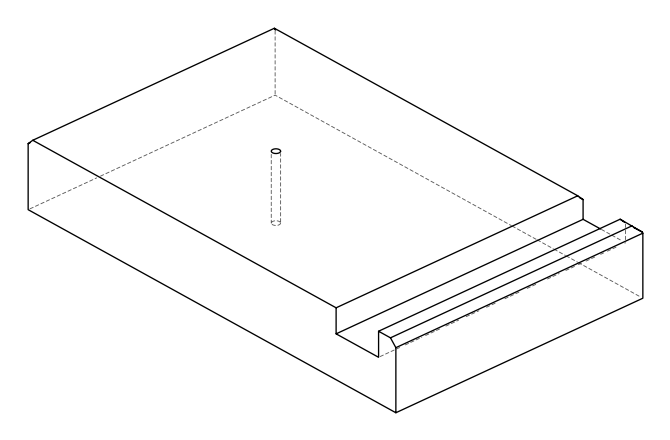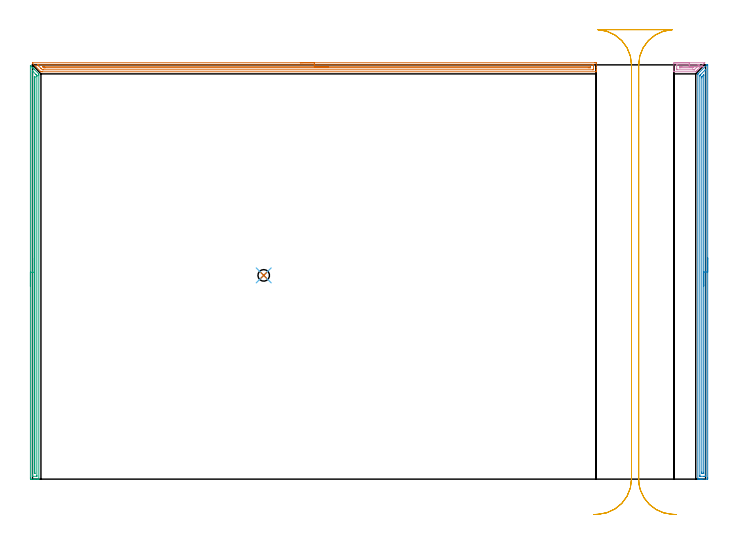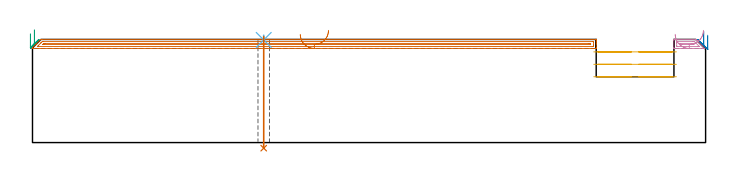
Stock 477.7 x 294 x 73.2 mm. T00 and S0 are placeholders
(PLAN: 7 operations, 3 tool changes, 30.3 min)
(1 AREA_MILL | FG_CHAMFER_SURFACE | UGT0205_001 | 9.7 min | 8277 mm3)
(2 AREA_MILL_1 | FG_CHAMFER_SURFACE_1 | UGT0205_001 | 7.18 min | 7204 mm3)
(3 AREA_MILL_2 | FG_CHAMFER_SURFACE_2 | UGT0205_001 | 7.13 min | 5215 mm3)
(4 AREA_MILL_3 | FG_CHAMFER_SURFACE_3 | UGT0205_001 | 0.62 min | 443 mm3)
(5 MILL_RECTANGULAR_SLOT | SLOT_RECTANGULAR | UGT0201_020 | Follow Part, ap 12.5, ae 75% | 5.31 min | 429285 mm3)
(6 SPOT_DRILL | STEP1HOLE | NXT0321_9005460120000 | 0.03 min | 93 mm3)
(7 DRILL_THROUGH_HOLE_INTO_CENTER | STEP1HOLE | UGT0301_477 | 0.32 min | 3899 mm3)
(TOOL UGT0205_001 | Chamfer Mill 20 x 3 x 45 deg. | D20 FL50 Z2)
(TOOL UGT0201_020 | End mill 50 mm | D50 FL50 Z4)
(TOOL NXT0321_9005460120000 | NC Spot Drill, 142deg, 12mm, Carbide, Uncoated | D12 PA142 FL30 Z2)
(TOOL UGT0301_477 | Carbide Drill 8.2 mm | D8.2 PA118 FL75 Z2)
(OP 1 AREA_MILL)
G17 G21 G94 G90
T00 M6
G54
G17 G0 G90 X190.05 Y295.5 S1061 M3
G43 Z83.2 H0
Z76.8
G94 G1 X190.088 Z75.928 F250.
X190.202 Z75.063
X190.391 Z74.212
X190.653 Z73.38
X190.987 Z72.574
X191.39 Z71.8
X191.859 Z71.064
X192.39 Z70.372
X192.979 Z69.729
X193.622 Z69.14
X194.314 Z68.608
X195.05 Z68.14
X195.824 Z67.737
X196.63 Z67.403
X197.462 Z67.141
X198.314 Z66.952
X199.178 Z66.838
X200.05 Z66.8
X398.928
X399.469 Y295.498 Z66.802
X400.004 Y295.494 Z66.804
X400.092 Y295.491 Z66.806
X400.1 Y294.963 Z67.334
Y292.3 Z69.995
Y290.889 Z71.407
Y290.525 Z71.77
Y289.796 Z72.504
Y289.541 Z72.759
Y289.138 Z73.153
X400.091 Y289.103 Z73.188
X399.917 Y289.1 Z73.2
X6.89
X6. Y289.103 Z73.196
X5.996 Y289.104
X2.619 Y292.48 Z69.818
X0.136 Y294.963 Z67.335
X0.015 Y295.084 Z67.214
X0.008 Y295.092 Z67.205
X0.001 Y295.382 Z66.913
X0.003 Y295.492 Z66.806
X0.05 Y295.495 Z66.805
X0.184 Y295.5 Z66.8
X200.05
Y294.086 Z68.214
X397.681 Y294.085 Z68.215
X398.09 Y294.075 Z68.225
X398.097 Y293.662 Z68.638
X398.099 Y293.188 Z69.112
X398.1 Y292.772 Z69.528
X398.097 Y290.999 Z71.301
X398.09 Y290.525 Z71.775
X397.691 Y290.515 Z71.785
X397.681 Y290.514 Z71.786
X7.795
X7.037 Y290.525 Z71.775
X6.891 Y290.664 Z71.636
X6.138 Y291.412 Z70.888
X5.996 Y291.553 Z70.747
X4.208 Y293.343 Z68.957
X3.487 Y294.075 Z68.225
X4.197 Y294.086 Z68.214
X200.05
Y292.672 Z69.628
X395.892 Y292.671 Z69.629
X396.017 Y292.669 Z69.631
X396.061 Y292.667 Z69.633
X396.081 Y292.665 Z69.635
X396.09 Y292.642 Z69.658
X396.094 Y292.506 Z69.794
X396.095 Y292.3 Z70.
X396.091 Y292.103 Z70.197
X396.07 Y291.935 Z70.365
X395.892 Y291.933 Z70.367
X395.371 Y291.93 Z70.37
X394.998 Y291.929 Z70.371
X394.478 Y291.928 Z70.372
X9.053 Y291.929 Z70.371
X8.679 Y291.93 Z70.37
X8.155 Y291.933 Z70.367
X8.115 Y291.935 Z70.365
X8.057 Y291.955 Z70.345
X7.874 Y292.128 Z70.172
X7.785 Y292.215 Z70.085
X7.699 Y292.3 Z70.
X7.615 Y292.385 Z69.915
X7.454 Y292.552 Z69.748
X7.352 Y292.66 Z69.64
X7.351 Y292.666 Z69.634
X7.358 Y292.668 Z69.632
X7.412 Y292.67 Z69.63
X7.785 Y292.671 Z69.629
X8.305 Y292.672 Z69.628
X200.05
X200.922 Z69.666
X201.787 Z69.78
X202.638 Z69.969
X203.47 Z70.232
X204.276 Z70.565
X205.05 Z70.968
X205.786 Z71.437
X206.478 Z71.968
X207.121 Z72.557
X207.71 Z73.201
X208.242 Z73.893
X208.71 Z74.628
X209.113 Z75.402
X209.447 Z76.208
X209.709 Z77.04
X209.898 Z77.892
X210.012 Z78.757
X210.05 Z79.628
G0 Z83.2
M5
M2
(OP 2 AREA_MILL_1)
G17 G21 G94 G90
T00 M6
G54
G17 G0 G90 X479.2 Y157. S1061 M3
G43 Z83.2 H0
Z76.2
G94 G1 Y156.962 Z75.328 F250.
Y156.848 Z74.464
Y156.659 Z73.612
Y156.397 Z72.78
Y156.063 Z71.974
Y155.66 Z71.2
Y155.192 Z70.464
Y154.66 Z69.772
Y154.071 Z69.129
Y153.428 Z68.54
Y152.736 Z68.009
Y152. Z67.54
Y151.226 Z67.137
Y150.42 Z66.803
Y149.588 Z66.541
Y148.736 Z66.352
Y147.872 Z66.238
Y147. Z66.2
Y1.072
X479.199 Y0.608 Z66.201
X479.195 Y0.185 Z66.203
X479.191 Y0.01 Z66.205
X478.778 Y0. Z66.619
X475.26 Z70.134
X474.699 Z70.697
X474.381 Z71.015
X473.82 Z71.576
X473.502 Z71.893
X472.505 Y0.001 Z72.895
X472.206 Y0.01 Z73.193
X472.2 Y0.162 Z73.2
Y287.144
X472.199 Y287.595 Z73.184
X472.355 Y287.757 Z73.042
X472.514 Y287.915 Z72.884
X472.622 Y288.022 Z72.778
X478.289 Y293.69 Z67.109
X478.589 Y293.987 Z66.811
X478.606 Y294. Z66.793
X479.193 Z66.207
X479.2 Y293.916 Z66.2
Y147.
X477.786 Z67.614
X477.785 Y2.508 Z67.615
X477.784 Y2.393 Z67.616
X477.779 Y2.014 Z67.621
X477.403 Y2.003 Z67.997
X477.019 Y2.001 Z68.381
X476.527 Y2. Z68.873
X473.889 Z71.511
X473.697 Y2.001 Z71.703
X473.668 Y2.002 Z71.732
X473.638 Y2.007 Z71.762
X473.621 Y2.012 Z71.779
X473.62 Y2.035 Z71.78
X473.615 Y2.278 Z71.785
X473.614 Y286.136 Z71.786
X473.615 Y286.251 Z71.785
X473.618 Y286.445 Z71.782
X473.621 Y286.539 Z71.779
X473.669 Y286.607 Z71.731
X473.848 Y286.792 Z71.552
X474.193 Y287.144 Z71.207
X474.288 Y287.238 Z71.112
X477.765 Y290.714 Z67.635
X477.77 Y290.715 Z67.63
X477.779 Y290.714 Z67.621
X477.781 Y290.505 Z67.619
X477.785 Y289.936 Z67.615
X477.786 Y147. Z67.614
X476.372 Z69.028
X476.371 Y4.836 Z69.029
X476.369 Y4.179 Z69.031
X476.367 Y4.061 Z69.033
X476.364 Y4.012 Z69.036
X476.31 Y4.005 Z69.09
X476.14 Y4.003 Z69.26
X475.436 Y4.001 Z69.964
X475.26 Y4.003 Z70.14
X475.085 Y4.008 Z70.315
X475.04 Y4.01 Z70.36
X475.035 Y4.039 Z70.365
X475.032 Y4.1 Z70.368
X475.03 Y4.179 Z70.37
X475.029 Y4.414 Z70.371
X475.028 Y5.071 Z70.372
X475.029 Y284.701 Z70.371
X475.033 Y285.358 Z70.367
X475.035 Y285.475 Z70.365
X475.038 Y285.527 Z70.362
X475.065 Y285.556 Z70.335
X475.26 Y285.758 Z70.14
X475.946 Y286.447 Z69.454
X476.14 Y286.64 Z69.26
X476.331 Y286.829 Z69.069
X476.357 Y286.851 Z69.043
X476.365 Y286.853 Z69.035
X476.366 Y286.85 Z69.034
X476.369 Y286.769 Z69.031
X476.371 Y286.643 Z69.029
Y286.486
X476.372 Y147. Z69.028
Y146.128 Z69.067
Y145.264 Z69.18
Y144.412 Z69.369
Y143.58 Z69.632
Y142.774 Z69.965
Y142. Z70.368
Y141.264 Z70.837
Y140.572 Z71.368
Y139.929 Z71.957
Y139.34 Z72.601
Y138.808 Z73.293
Y138.34 Z74.028
Y137.937 Z74.802
Y137.603 Z75.608
Y137.341 Z76.44
Y137.152 Z77.292
Y137.038 Z78.157
Y137. Z79.028
G0 Z83.2
M5
M2
(OP 3 AREA_MILL_2)
G17 G21 G94 G90
T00 M6
G54
G17 G0 G90 X-1.5 Y136.8 S1061 M3
G43 Z83.2 H0
Z77.2
G94 G1 Y136.838 Z76.328 F250.
Y136.952 Z75.464
Y137.141 Z74.612
Y137.403 Z73.78
Y137.737 Z72.974
Y138.14 Z72.2
Y138.608 Z71.464
Y139.14 Z70.772
Y139.729 Z70.129
Y140.372 Z69.54
Y141.064 Z69.008
Y141.8 Z68.54
Y142.574 Z68.137
Y143.38 Z67.803
Y144.212 Z67.541
Y145.063 Z67.352
Y145.928 Z67.238
Y146.8 Z67.2
X-1.499 Y293.569 Z67.199
X-1.494 Y293.583 Z67.203
X-1.472 Y293.569 Z67.226
X-1.342 Y293.442 Z67.357
X-0.183 Y292.283 Z68.517
X0.022 Y292.078 Z68.72
X0.186 Y291.916 Z68.881
X0.343 Y291.758 Z69.041
X0.469 Y291.631 Z69.167
X0.624 Y291.478 Z69.319
X0.773 Y291.328 Z69.47
X0.916 Y291.184 Z69.614
X1.062 Y291.04 Z69.758
X1.202 Y290.899 Z69.899
X1.363 Y290.737 Z70.061
X1.5 Y290.602 Z70.196
X4.491 Y287.608 Z73.191
X4.493 Y287.597 Z73.193
X4.5 Y286.714 Z73.2
Y0.18
X4.498 Y0.01 Z73.189
X4.352 Y0.003 Z73.045
X4.199 Y0. Z72.899
X3.959 Z72.658
X3.252 Z71.946
X2.022 Z70.719
X1.5 Z70.194
X0.885 Z69.581
X-0.866 Z67.83
X-1.127 Y0.002 Z67.569
X-1.346 Y0.005 Z67.351
X-1.492 Y0.01 Z67.204
X-1.496 Y0.251 Z67.202
X-1.499 Y0.627 Z67.201
X-1.5 Y1.008 Z67.2
Y146.8
X-0.086 Z68.614
X-0.085 Y289.227 Z68.615
X-0.084 Y289.396 Z68.616
X-0.081 Y289.622 Z68.619
X-0.079 Y289.717 Z68.621
X-0.021 Y289.662 Z68.679
X0.252 Y289.396 Z68.952
X2.376 Y287.274 Z71.076
X2.935 Y286.714 Z71.635
X3.016 Y286.629 Z71.716
X3.064 Y286.575 Z71.764
X3.079 Y286.551 Z71.779
X3.08 Y286.532 Z71.78
X3.084 Y286.352 Z71.784
X3.086 Y285.99 Z71.786
Y285.82
X3.085 Y2.585 Z71.785
X3.084 Y2.415 Z71.784
X3.08 Y2.054 Z71.78
X3.079 Y2.017 Z71.779
X3.026 Y2.01 Z71.726
X2.918 Y2.005 Z71.618
X2.782 Y2.001 Z71.482
X0.154 Z68.854
X-0.024 Y2.007 Z68.676
X-0.057 Y2.01 Z68.643
X-0.079 Y2.019 Z68.621
X-0.08 Y2.059 Z68.62
X-0.084 Y2.245 Z68.616
X-0.085 Y2.415 Z68.615
X-0.086 Y3.14 Z68.614
Y146.8
X1.328 Z70.028
X1.329 Y285.101 Z70.029
X1.334 Y285.82 Z70.034
X1.335 Y285.837 Z70.035
X1.37 Y285.82 Z70.07
X1.5 Y285.698 Z70.2
X1.594 Y285.603 Z70.294
X1.64 Y285.553 Z70.34
X1.66 Y285.529 Z70.36
X1.664 Y285.451 Z70.364
X1.669 Y285.101 Z70.369
X1.671 Y284.926 Z70.371
Y4.923
X1.669 Y4.204 Z70.369
X1.667 Y4.033 Z70.367
X1.665 Y4.012 Z70.365
X1.648 Y4.009 Z70.348
X1.6 Y4.004 Z70.3
X1.5 Y4.001 Z70.2
X1.434 Z70.134
X1.381 Y4.004 Z70.081
X1.346 Y4.009 Z70.046
X1.335 Y4.013 Z70.035
X1.334 Y4.03 Z70.034
X1.33 Y4.204 Z70.03
X1.329 Y4.378 Z70.029
X1.328 Y146.8 Z70.028
Y147.672 Z70.067
Y148.536 Z70.18
Y149.388 Z70.369
Y150.22 Z70.632
Y151.026 Z70.965
Y151.8 Z71.368
Y152.536 Z71.837
Y153.228 Z72.368
Y153.871 Z72.957
Y154.46 Z73.601
Y154.992 Z74.293
Y155.46 Z75.028
Y155.863 Z75.802
Y156.197 Z76.608
Y156.459 Z77.44
Y156.648 Z78.292
Y156.762 Z79.157
Y156.8 Z80.028
G0 Z83.2
M5
M2
(OP 4 AREA_MILL_3)
G17 G21 G94 G90
T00 M6
G54
G17 G0 G90 X456.15 Y295.5 S1061 M3
G43 Z83.2 H0
Z76.8
G94 G1 X456.188 Z75.928 F250.
X456.302 Z75.063
X456.491 Z74.212
X456.753 Z73.38
X457.087 Z72.574
X457.49 Z71.8
X457.958 Z71.064
X458.49 Z70.372
X459.079 Z69.729
X459.722 Z69.14
X460.414 Z68.608
X461.15 Z68.14
X461.924 Z67.737
X462.73 Z67.403
X463.562 Z67.141
X464.413 Z66.952
X465.278 Z66.838
X466.15 Z66.8
X476.984 Y295.499 Z66.801
X477.014 Y295.498 Z66.802
X477.091 Y295.491 Z66.805
X477.084 Y295.482 Z66.815
X477.007 Y295.407 Z66.892
X472.128 Y290.525 Z71.77
X471.86 Y290.26 Z72.04
X471.766 Y290.166 Z72.134
X471.534 Y289.933 Z72.365
X471.42 Y289.819 Z72.478
X470.92 Y289.319 Z72.98
X470.753 Y289.155 Z73.141
X470.695 Y289.103 Z73.189
X470.542 Y289.1 Z73.2
X455.609
X455.21 Y289.107 Z73.193
X455.2 Y289.6 Z72.7
Y295.024 Z67.276
X455.21 Y295.491 Z66.805
X455.436 Y295.5 Z66.8
X466.15
Y294.086 Z68.214
X472.288
X473.168 Y294.084 Z68.216
X473.177 Y294.083 Z68.217
X473.213 Y294.075 Z68.225
X473.2 Y294.053 Z68.247
X473.193 Y294.044 Z68.256
X469.674 Y290.525 Z71.775
X469.668 Y290.521 Z71.779
X469.664 Y290.52 Z71.78
X468.796 Y290.514 Z71.786
X457.366 Y290.515 Z71.785
X457.21 Y290.525 Z71.775
X457.204 Y290.688 Z71.612
X457.2 Y291.412 Z70.888
Y291.58 Z70.72
X457.201 Y293.354 Z68.946
X457.21 Y294.075 Z68.225
X457.356 Y294.085 Z68.215
X457.366
X466.15 Y294.086 Z68.214
Y292.672 Z69.628
X468.418 Y292.671 Z69.629
X468.785
X469.299 Y292.669 Z69.631
X469.326 Y292.666 Z69.634
X469.35 Y292.661 Z69.639
X469.329 Y292.638 Z69.662
X469. Y292.3 Z70.
X468.892 Y292.192 Z70.108
X468.785 Y292.086 Z70.214
X468.644 Y291.956 Z70.344
X468.621 Y291.935 Z70.365
X468.593 Y291.933 Z70.367
X468.53 Y291.931 Z70.369
X468.274 Y291.929 Z70.371
X460.001
X459.487 Y291.931 Z70.369
X459.297 Y291.935 Z70.365
X459.21 Y291.939 Z70.361
X459.201 Y292.221 Z70.079
Y292.3 Z70.
X459.203 Y292.502 Z69.798
X459.206 Y292.603 Z69.697
X459.21 Y292.652 Z69.648
X459.222 Y292.665 Z69.635
X459.266 Y292.666 Z69.634
X459.635 Y292.67 Z69.63
X460.879 Y292.672 Z69.628
X466.15
X467.021 Z69.667
X467.886 Z69.78
X468.738 Y292.671 Z69.969
X469.57 Z70.232
X470.376 Z70.565
X471.15 Z70.968
X471.886 Z71.437
X472.578 Z71.968
X473.221 Z72.557
X473.81 Z73.201
X474.341 Z73.893
X474.81 Z74.629
X475.213 Z75.402
X475.547 Z76.208
X475.809 Z77.04
X475.998 Z77.892
X476.112 Z78.757
X476.15 Z79.629
G0 Z83.2
M5
M2
(OP 5 MILL_RECTANGULAR_SLOT)
G17 G21 G94 G90
T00 M6
G54
G17 G0 G90 X456.972 Y-25.117 S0 M3
G43 Z83.2 H0
Z64.367
G94 G1 X453.976 Y-24.97 F250.
G2 X431.483 Y-7.907 R25. F500.
X430.2 Y0. R25. F391.
G1 Y261.955
Y271.955 F432.
Y294. F500.
G2 X453.976 Y318.97 R25.
G1 Y319.
X401.324
Y318.97
G2 X425.1 Y294. R25.
G1 Y0.
G2 X401.324 Y-24.97 R25.
G1 X398.328 Y-25.117 F250.
G0 X456.972 Z55.533
G1 X453.976 Y-24.97
G2 X431.483 Y-7.907 R25. F500.
X430.2 Y0. R25. F391.
G1 Y261.955
Y271.955 F432.
Y294. F500.
G2 X453.976 Y318.97 R25.
G1 Y319.
X401.324
Y318.97
G2 X425.1 Y294. R25.
G1 Y0.
G2 X401.324 Y-24.97 R25.
G1 X398.328 Y-25.117 F250.
G0 X456.972 Z46.7
G1 X453.976 Y-24.97
G2 X431.483 Y-7.907 R25. F500.
X430.2 Y0. R25. F391.
G1 Y261.955
Y271.955 F432.
Y294. F500.
G2 X453.976 Y318.97 R25.
G1 Y319.
X401.324
Y318.97
G2 X425.1 Y294. R25.
G1 Y0.
G2 X401.324 Y-24.97 R25.
G1 X398.328 Y-25.117 F250.
G0 Z83.2
M5
M2
(OP 6 SPOT_DRILL)
G17 G21 G94 G90
T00 M6
G54
G17 G0 G90 X164.1 Y144.6 S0 M3
G43 Z83.2 H0
G94 G81 G98 Z72.847 F250. R76.2
G80
M5
M2
(OP 7 DRILL_THROUGH_HOLE_INTO_CENTER)
G17 G21 G94 G90
T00 M6
G54
G17 G0 G90 X164.1 Y144.6 S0 M3
G43 Z83.2 H0
G94 G73 G98 Z-3.964 F250. Q7.716 R75.2
G80
M5
M2
